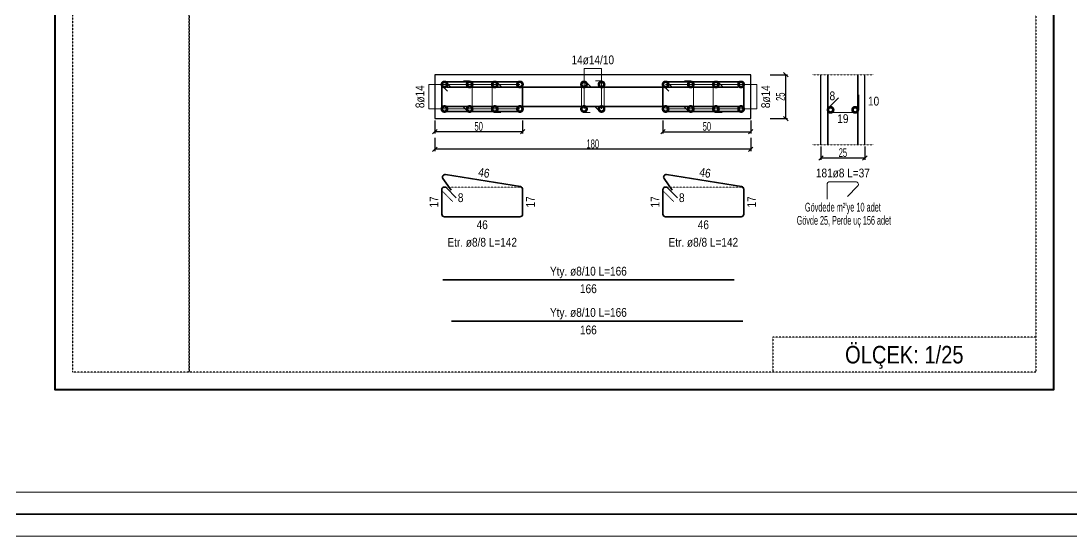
# Model space of a CAD drawing. Header units: millimetres. Extents: x -267 to 94375, y 6431 to 10838.
# Drawn here: x 55168 to 56364, y 6532 to 7119 of the extents above; entities that cross this region are included whole.
import ezdxf
from ezdxf.enums import TextEntityAlignment as Align

# ---------------------------------------------------------------- set-up
doc = ezdxf.new("R2010")
doc.units = ezdxf.units.MM
doc.header["$LTSCALE"] = 0.0001
doc.linetypes.add('DASHED', pattern=[19.05, 12.7, -6.35])
for name, color, linetype, lineweight in [('CIROZ (BEYKENT)', 140, 'Continuous', 20), ('CIZGI (BEYKENT)', 1, 'Continuous', 20), ('D.GORUNUS (BEYKENT)', 253, 'DASHED', 20), ('DETAY ANTET (BEYKENT)', 5, 'Continuous', 40), ('DONATI (BEYKENT)', 4, 'Continuous', 35), ('DONATI YAZISI (BEYKENT)', 3, 'Continuous', 20), ('ETRIYE (BEYKENT)', 150, 'Continuous', 35), ('KESIT SINIRI (BEYKENT)', 241, 'DASHED', 20), ('OLCU (BEYKENT)', 14, 'Continuous', 20), ('PERDE (BEYKENT)', 6, 'Continuous', 30), ('SHEETSUMMARY-50', 152, 'Continuous', 20), ('SheetView', 40, 'Continuous', 20), ('SheetViewOut', 231, 'Continuous', 20), ('YAZI (BEYKENT)', 140, 'Continuous', 20)]:
    doc.layers.add(name, color=color, linetype=linetype, lineweight=lineweight)
doc.styles.add('DONATI YAZISI (BEYKENT)', font='')
doc.styles.add('KLNOLC-25', font='bahnschrift light condensed', dxfattribs={"width": 0.75, "height": 10})
doc.styles.add('YAZI (BEYKENT)', font='')
doc.styles.get('DONATI YAZISI (BEYKENT)').set_extended_font_data('Bahnschrift Light Condensed')
doc.styles.get('YAZI (BEYKENT)').set_extended_font_data('Bahnschrift Light Condensed')
doc.dimstyles.new('KLNOLC-25', dxfattribs={"dimtxt": 10, "dimasz": 5, "dimexe": 2, "dimexo": 2, "dimgap": 1, "dimtad": 1, "dimdec": 1, "dimlfac": 0.5, "dimrnd": 0.5, "dimzin": 12, "dimdsep": 46, "dimtxsty": 'KLNOLC-25', "dimblk": 'OBLIQUE', "dimblk1": 'OBLIQUE', "dimblk2": 'OBLIQUE', "dimcen": 0, "dimclrt": 7, "dimadec": 0, "dimazin": 0, "dimtfac": 1, "dimtdec": 4, "dimtix": 1, "dimtmove": 2, "dimatfit": 3, "dimfxl": 1, "dimtzin": 0, "dimarcsym": 0})

# ---------------------------------------------------------------- blocks, each defined once
blk = doc.blocks.new('_Oblique')
at = {"color": 0, "linetype": 'ByBlock', "lineweight": -2}
blk.add_line((-0.5, -0.5), (0.5, 0.5), dxfattribs=at)
blk = doc.blocks.new('*D964')
at = {"layer": 'DEFPOINTS', "color": 0, "lineweight": -3, "transparency": 16777216}
for p in [(55639.3, 6987.9), (55999.3, 6987.9), (55639.3, 6972.9)]:
    blk.add_point(p, dxfattribs=at)
at = {"layer": 'OLCU (BEYKENT)', "color": 0, "lineweight": -2, "transparency": 16777216}
for p, q in [((55639.3, 6985.9), (55639.3, 6970.9)), ((55999.3, 6985.9), (55999.3, 6970.9)), ((55999.3, 6972.9), (55639.3, 6972.9))]:
    blk.add_line(p, q, dxfattribs=at)
at = {"layer": 'OLCU (BEYKENT)', "color": 0, "lineweight": -2, "transparency": 16777216, "xscale": 5, "yscale": 5, "zscale": 5, "rotation": 180}
blk.add_blockref('_Oblique', (55639.3, 6972.9), dxfattribs=at)
at = {"layer": 'OLCU (BEYKENT)', "color": 0, "lineweight": -2, "transparency": 16777216, "xscale": 5, "yscale": 5, "zscale": 5}
blk.add_blockref('_Oblique', (55999.3, 6972.9), dxfattribs=at)
at = {"layer": 'OLCU (BEYKENT)', "color": 7, "transparency": 16777216, "insert": (55819.3, 6979), "char_height": 10, "attachment_point": 5, "style": 'KLNOLC-25'}
blk.add_mtext('180', dxfattribs=at)
blk = doc.blocks.new('*D965')
at = {"layer": 'DEFPOINTS', "color": 0, "lineweight": -3, "transparency": 16777216}
for p in [(56019.3, 7057.9), (56039.3, 7057.9), (56019.3, 7007.9)]:
    blk.add_point(p, dxfattribs=at)
at = {"layer": 'OLCU (BEYKENT)', "color": 0, "lineweight": -2, "transparency": 16777216}
for p, q in [((56021.3, 7057.9), (56041.3, 7057.9)), ((56039.3, 7007.9), (56039.3, 7057.9)), ((56021.3, 7007.9), (56041.3, 7007.9))]:
    blk.add_line(p, q, dxfattribs=at)
at = {"layer": 'OLCU (BEYKENT)', "color": 0, "lineweight": -2, "transparency": 16777216, "xscale": 5, "yscale": 5, "zscale": 5}
for p, rotation in [((56039.3, 7057.9), 90), ((56039.3, 7007.9), 270)]:
    blk.add_blockref('_Oblique', p, dxfattribs=dict(at, rotation=rotation))
at = {"layer": 'OLCU (BEYKENT)', "color": 7, "transparency": 16777216, "insert": (56033.2, 7032.9), "char_height": 10, "attachment_point": 5, "rotation": 90, "style": 'KLNOLC-25'}
blk.add_mtext('25', dxfattribs=at)
blk = doc.blocks.new('*D966')
at = {"layer": 'DEFPOINTS', "color": 0, "lineweight": -3, "transparency": 16777216}
for p in [(55639.3, 7007.9), (55739.3, 7007.9), (55639.3, 6992.9)]:
    blk.add_point(p, dxfattribs=at)
at = {"layer": 'OLCU (BEYKENT)', "color": 0, "lineweight": -2, "transparency": 16777216}
for p, q in [((55639.3, 7005.9), (55639.3, 6990.9)), ((55739.3, 7005.9), (55739.3, 6990.9)), ((55739.3, 6992.9), (55639.3, 6992.9))]:
    blk.add_line(p, q, dxfattribs=at)
at = {"layer": 'OLCU (BEYKENT)', "color": 0, "lineweight": -2, "transparency": 16777216, "xscale": 5, "yscale": 5, "zscale": 5, "rotation": 180}
blk.add_blockref('_Oblique', (55639.3, 6992.9), dxfattribs=at)
at = {"layer": 'OLCU (BEYKENT)', "color": 0, "lineweight": -2, "transparency": 16777216, "xscale": 5, "yscale": 5, "zscale": 5}
blk.add_blockref('_Oblique', (55739.3, 6992.9), dxfattribs=at)
at = {"layer": 'OLCU (BEYKENT)', "color": 7, "transparency": 16777216, "insert": (55689.3, 6999), "char_height": 10, "attachment_point": 5, "style": 'KLNOLC-25'}
blk.add_mtext('50', dxfattribs=at)
blk = doc.blocks.new('*D967')
at = {"layer": 'DEFPOINTS', "color": 0, "lineweight": -3, "transparency": 16777216}
for p in [(55899.3, 7007.9), (55999.3, 7007.9), (55999.3, 6992.9)]:
    blk.add_point(p, dxfattribs=at)
at = {"layer": 'OLCU (BEYKENT)', "color": 0, "lineweight": -2, "transparency": 16777216}
for p, q in [((55899.3, 7005.9), (55899.3, 6990.9)), ((55999.3, 7005.9), (55999.3, 6990.9)), ((55899.3, 6992.9), (55999.3, 6992.9))]:
    blk.add_line(p, q, dxfattribs=at)
at = {"layer": 'OLCU (BEYKENT)', "color": 0, "lineweight": -2, "transparency": 16777216, "xscale": 5, "yscale": 5, "zscale": 5, "rotation": 180}
blk.add_blockref('_Oblique', (55899.3, 6992.9), dxfattribs=at)
at = {"layer": 'OLCU (BEYKENT)', "color": 0, "lineweight": -2, "transparency": 16777216, "xscale": 5, "yscale": 5, "zscale": 5}
blk.add_blockref('_Oblique', (55999.3, 6992.9), dxfattribs=at)
at = {"layer": 'OLCU (BEYKENT)', "color": 7, "transparency": 16777216, "insert": (55949.3, 6999), "char_height": 10, "attachment_point": 5, "style": 'KLNOLC-25'}
blk.add_mtext('50', dxfattribs=at)
blk = doc.blocks.new('*D1000')
at = {"layer": 'DEFPOINTS', "color": 0, "lineweight": -3, "transparency": 16777216}
for p in [(56079.3, 6977.9), (56129.3, 6977.9), (56079.3, 6962.9)]:
    blk.add_point(p, dxfattribs=at)
at = {"layer": 'OLCU (BEYKENT)', "color": 0, "lineweight": -2, "transparency": 16777216}
for p, q in [((56079.3, 6975.9), (56079.3, 6960.9)), ((56129.3, 6975.9), (56129.3, 6960.9)), ((56129.3, 6962.9), (56079.3, 6962.9))]:
    blk.add_line(p, q, dxfattribs=at)
at = {"layer": 'OLCU (BEYKENT)', "color": 0, "lineweight": -2, "transparency": 16777216, "xscale": 5, "yscale": 5, "zscale": 5, "rotation": 180}
blk.add_blockref('_Oblique', (56079.3, 6962.9), dxfattribs=at)
at = {"layer": 'OLCU (BEYKENT)', "color": 0, "lineweight": -2, "transparency": 16777216, "xscale": 5, "yscale": 5, "zscale": 5}
blk.add_blockref('_Oblique', (56129.3, 6962.9), dxfattribs=at)
at = {"layer": 'OLCU (BEYKENT)', "color": 7, "transparency": 16777216, "insert": (56104.3, 6969), "char_height": 10, "attachment_point": 5, "style": 'KLNOLC-25'}
blk.add_mtext('25', dxfattribs=at)

msp = doc.modelspace()

# ---------------------------------------------------------------- linework, layer by layer
at = {"layer": 'CIROZ (BEYKENT)'}
for points in [[(55670.83, 7022.04), (55676.84, 7016.03, 0.6681786), (55681.96, 7018.16), (55681.96, 7047.86, 0.4142136), (55678.96, 7050.86), (55671.96, 7050.86)], [(55715.76, 7043.68), (55709.75, 7049.69, 0.6681786), (55704.62, 7047.57), (55704.62, 7017.86, 0.4142136), (55707.62, 7014.86), (55714.62, 7014.86)], [(55817.42, 7043.68), (55811.41, 7049.69, 0.6681786), (55806.29, 7047.57), (55806.29, 7017.86, 0.4142136), (55809.29, 7014.86), (55816.29, 7014.86)], [(55821.16, 7022.04), (55827.17, 7016.03, 0.6681786), (55832.29, 7018.16), (55832.29, 7047.86, 0.4142136), (55829.29, 7050.86), (55822.29, 7050.86)], [(55922.83, 7022.04), (55928.84, 7016.03, 0.6681786), (55933.96, 7018.16), (55933.96, 7047.86, 0.4142136), (55930.96, 7050.86), (55923.96, 7050.86)], [(55967.76, 7043.68), (55961.75, 7049.69, 0.6681786), (55956.62, 7047.57), (55956.62, 7017.86, 0.4142136), (55959.62, 7014.86), (55966.62, 7014.86)], [(56099.13, 7031.65), (56087.46, 7019.98, 0.6681786), (56089.58, 7014.86), (56119.29, 7014.86, 0.4142136), (56122.29, 7017.86), (56122.29, 7034.86)], [(56109.45, 6919.07), (56121.12, 6930.74, 0.6681786), (56119, 6935.86), (56089.29, 6935.86, 0.4142136), (56086.29, 6932.86), (56086.29, 6915.86)]]:
    msp.add_lwpolyline(points, format="xyb", dxfattribs=at)
at = {"layer": 'CIZGI (BEYKENT)', "color": 85}
for p, q in [((55809.29, 7064.86), (55809.29, 7018.86)), ((55809.29, 7064.86), (55829.29, 7064.86)), ((55829.29, 7064.86), (55829.29, 7018.86)), ((55736.29, 7046.86), (55632.29, 7046.86)), ((55632.29, 7046.86), (55632.29, 7018.86)), ((55902.29, 7046.86), (56006.29, 7046.86)), ((56006.29, 7018.86), (56006.29, 7046.86)), ((55736.29, 7018.86), (55632.29, 7018.86)), ((55902.29, 7018.86), (56006.29, 7018.86))]:
    msp.add_line(p, q, dxfattribs=at)
at = {"layer": 'D.GORUNUS (BEYKENT)', "ltscale": 0.5}
for points in [[(55739.29, 6925.86), (55739.29, 6926.86, 0.4142136), (55736.29, 6929.86), (55650.29, 6929.86), (55650.27, 6929.86, 0.6681786), (55648.14, 6924.74), (55659.44, 6913.45)], [(55991.29, 6925.86), (55991.29, 6926.86, 0.4142136), (55988.29, 6929.86), (55902.29, 6929.86), (55902.27, 6929.86, 0.6681786), (55900.14, 6924.74), (55911.44, 6913.45)]]:
    msp.add_lwpolyline(points, format="xyb", dxfattribs=at)
at = {"layer": 'DETAY ANTET (BEYKENT)'}
msp.add_lwpolyline([(55206.8, 8118.64), (56344.29, 8118.64), (56344.29, 6698.64), (55206.8, 6698.64), (55206.8, 8118.64)], close=True, dxfattribs=at)
at = {"layer": 'DETAY ANTET (BEYKENT)', "color": 7, "linetype": 'DASHED', "lineweight": -3, "ltscale": 2}
for points in [[(55226.8, 8098.64), (56324.29, 8098.64), (56324.29, 6718.64), (55226.8, 6718.64)], [(55359.29, 8098.64), (55359.29, 6718.64)]]:
    msp.add_lwpolyline(points, close=True, dxfattribs=at)
msp.add_lwpolyline([(56324.29, 6758.64), (56024.29, 6758.64), (56024.29, 6718.64)], dxfattribs=at)
at = {"layer": 'DONATI (BEYKENT)'}
for p, q in [((56087.29, 6977.86), (56087.29, 7057.86)), ((56121.29, 6977.86), (56121.29, 7057.86))]:
    msp.add_line(p, q, dxfattribs=at)
at = {"layer": 'DONATI (BEYKENT)', "const_width": 6}
for points in [[(55648.79, 7046.86, 1), (55651.79, 7046.86, 1)], [(55677.46, 7046.86, 1), (55680.46, 7046.86, 1)], [(55706.12, 7046.86, 1), (55709.12, 7046.86, 1)], [(55734.79, 7046.86, 1), (55737.79, 7046.86, 1)], [(55807.79, 7046.86, 1), (55810.79, 7046.86, 1)], [(55827.79, 7046.86, 1), (55830.79, 7046.86, 1)], [(55900.79, 7046.86, 1), (55903.79, 7046.86, 1)], [(55929.46, 7046.86, 1), (55932.46, 7046.86, 1)], [(55958.12, 7046.86, 1), (55961.12, 7046.86, 1)], [(55986.79, 7046.86, 1), (55989.79, 7046.86, 1)], [(55648.79, 7018.86, 1), (55651.79, 7018.86, 1)], [(55677.46, 7018.86, 1), (55680.46, 7018.86, 1)], [(55706.12, 7018.86, 1), (55709.12, 7018.86, 1)], [(55734.79, 7018.86, 1), (55737.79, 7018.86, 1)], [(55807.79, 7018.86, 1), (55810.79, 7018.86, 1)], [(55827.79, 7018.86, 1), (55830.79, 7018.86, 1)], [(55900.79, 7018.86, 1), (55903.79, 7018.86, 1)], [(55929.46, 7018.86, 1), (55932.46, 7018.86, 1)], [(55958.12, 7018.86, 1), (55961.12, 7018.86, 1)], [(55986.79, 7018.86, 1), (55989.79, 7018.86, 1)], [(56088.79, 7017.86, 1), (56091.79, 7017.86, 1)], [(56116.79, 7017.86, 1), (56119.79, 7017.86, 1)]]:
    msp.add_lwpolyline(points, format="xyb", close=True, dxfattribs=at)
at = {"layer": 'DONATI (BEYKENT)'}
for points in [[(55653.09, 7043.86), (55985.09, 7043.86)], [(55653.49, 7021.86), (55985.49, 7021.86)], [(55648.29, 6823.86), (55980.29, 6823.86)], [(55658.29, 6776.86), (55990.29, 6776.86)]]:
    msp.add_lwpolyline(points, dxfattribs=at)
at = {"layer": 'ETRIYE (BEYKENT)'}
for points in [[(55658.05, 7043.37), (55652.41, 7049.01, 0.6681786), (55647.29, 7046.89), (55647.29, 7018.86, 0.4142136), (55650.29, 7015.86), (55736.29, 7015.86, 0.4142136), (55739.29, 7018.86), (55739.29, 7046.86, 0.4142136), (55736.29, 7049.86), (55650.29, 7049.86), (55650.27, 7049.86, 0.6681786), (55648.14, 7044.74), (55653.78, 7039.1)], [(55910.05, 7043.37), (55904.41, 7049.01, 0.6681786), (55899.29, 7046.89), (55899.29, 7018.86, 0.4142136), (55902.29, 7015.86), (55988.29, 7015.86, 0.4142136), (55991.29, 7018.86), (55991.29, 7046.86, 0.4142136), (55988.29, 7049.86), (55902.29, 7049.86), (55902.27, 7049.86, 0.6681786), (55900.14, 7044.74), (55905.78, 7039.1)], [(55663.71, 6917.71), (55652.41, 6929.01, 0.6681786), (55647.29, 6926.89), (55647.29, 6898.86, 0.4142136), (55650.29, 6895.86), (55736.29, 6895.86, 0.4142136), (55739.29, 6898.86), (55739.29, 6927.31, 0.3676301), (55736.77, 6930.27), (55651.48, 6944.18, 0.6681786), (55648.56, 6939.47), (55657.92, 6926.46)], [(55915.71, 6917.71), (55904.41, 6929.01, 0.6681786), (55899.29, 6926.89), (55899.29, 6898.86, 0.4142136), (55902.29, 6895.86), (55988.29, 6895.86, 0.4142136), (55991.29, 6898.86), (55991.29, 6927.31, 0.3676301), (55988.77, 6930.27), (55903.48, 6944.18, 0.6681786), (55900.56, 6939.47), (55909.92, 6926.46)]]:
    msp.add_lwpolyline(points, format="xyb", dxfattribs=at)
at = {"layer": 'KESIT SINIRI (BEYKENT)'}
for p, q in [((56069.29, 7057.86), (56139.29, 7057.86)), ((56069.29, 6977.86), (56139.29, 6977.86))]:
    msp.add_line(p, q, dxfattribs=at)
at = {"layer": 'PERDE (BEYKENT)'}
for p, q in [((56079.29, 6977.86), (56079.29, 7057.86)), ((56129.29, 6977.86), (56129.29, 7057.86))]:
    msp.add_line(p, q, dxfattribs=at)
msp.add_lwpolyline([(55639.29, 7057.86), (55639.29, 7007.86), (55999.29, 7007.86), (55999.29, 7057.86)], close=True, dxfattribs=at)
at = {"layer": 'SHEETSUMMARY-50', "const_width": 2, "flags": 128}
msp.add_lwpolyline([(39580.33, 6556.81), (57139.42, 6556.81), (57139.42, 10706.81), (39580.33, 10706.81)], close=True, dxfattribs=at)
at = {"layer": 'SheetView'}
msp.add_lwpolyline([(39605.33, 6581.81), (56514.42, 6581.81), (56514.42, 10681.81), (39605.33, 10681.81)], close=True, dxfattribs=at)
at = {"layer": 'SheetViewOut'}
msp.add_lwpolyline([(39555.33, 6531.81), (57164.42, 6531.81), (57164.42, 10731.81), (39555.33, 10731.81)], close=True, dxfattribs=at)

# ---------------------------------------------------------------- texts
at = {"layer": 'DONATI YAZISI (BEYKENT)', "style": 'DONATI YAZISI (BEYKENT)'}
for s, p in [('14ø14/10', (55819.29, 7074.86)), ('8', (56092.29, 7033.86)), ('10', (56139.29, 7027.86)), ('19', (56104.29, 7007.86)), ('181ø8 L=37', (56104.29, 6945.86)), ('8', (55668.71, 6917.71)), ('8', (55920.71, 6917.71)), ('46', (55693.29, 6886.86)), ('46', (55945.29, 6886.86)), ('Etr. ø8/8 L=142', (55693.29, 6866.86)), ('Etr. ø8/8 L=142', (55945.29, 6866.86)), ('Yty. ø8/10 L=166', (55814.29, 6833.86)), ('166', (55814.29, 6813.86)), ('Yty. ø8/10 L=166', (55814.29, 6786.86)), ('166', (55814.29, 6766.86))]:
    msp.add_text(s, height=10, dxfattribs=at).set_placement(p, align=Align.MIDDLE_CENTER)
for s, rotation, p in [('8ø14', 90, (55622.29, 7032.86)), ('8ø14', 90, (56016.29, 7032.86)), ('46', 351, (55695.34, 6946.15)), ('46', 351, (55947.34, 6946.15)), ('17', 90, (55638.29, 6912.86)), ('17', 90, (55748.29, 6912.86)), ('17', 90, (55890.29, 6912.86)), ('17', 90, (56000.29, 6912.86))]:
    msp.add_text(s, height=10, rotation=rotation, dxfattribs=at).set_placement(p, align=Align.MIDDLE_CENTER)
at = {"layer": 'YAZI (BEYKENT)', "style": 'YAZI (BEYKENT)'}
for s, width, p in [("Gövdede m²'ye 10 adet", 0.7, (56104.29, 6906.86)), (' Gövde 25, Perde uç 156 adet', 0.6, (56104.29, 6891.86))]:
    msp.add_text(s, height=10, dxfattribs=dict(at, width=width)).set_placement(p, align=Align.MIDDLE_CENTER)
msp.add_text('ÖLÇEK: 1/25', height=20, dxfattribs=at).set_placement((56174.29, 6728.64), align=Align.CENTER)

# ---------------------------------------------------------------- dimensions: what is measured, and where the dimension line sits
at = {"layer": 'OLCU (BEYKENT)'}
for base, p1, p2, angle, picture, middle in [((56039.29, 7057.86), (56019.29, 7007.86), (56019.29, 7057.86), 90, '*D965', (56033.19, 7032.86)), ((55999.29, 6992.86), (55899.29, 7007.86), (55999.29, 7007.86), 180, '*D967', (55949.29, 6998.97))]:
    dim = msp.add_linear_dim(base=base, p1=p1, p2=p2, angle=angle, dimstyle='KLNOLC-25', dxfattribs=at)
    dim.commit()
    dim.dimension.update_dxf_attribs({"geometry": picture, "text_midpoint": middle})
for base, p1, p2, picture, middle in [((55639.29, 6992.86), (55739.29, 7007.86), (55639.29, 7007.86), '*D966', (55689.29, 6998.97)), ((55639.29, 6972.86), (55999.29, 6987.86), (55639.29, 6987.86), '*D964', (55819.29, 6978.97)), ((56079.29, 6962.86), (56129.29, 6977.86), (56079.29, 6977.86), '*D1000', (56104.29, 6968.97))]:
    dim = msp.add_linear_dim(base=base, p1=p1, p2=p2, dimstyle='KLNOLC-25', dxfattribs=at)
    dim.commit()
    dim.dimension.update_dxf_attribs({"geometry": picture, "text_midpoint": middle})

doc.saveas('drawing.dxf')
